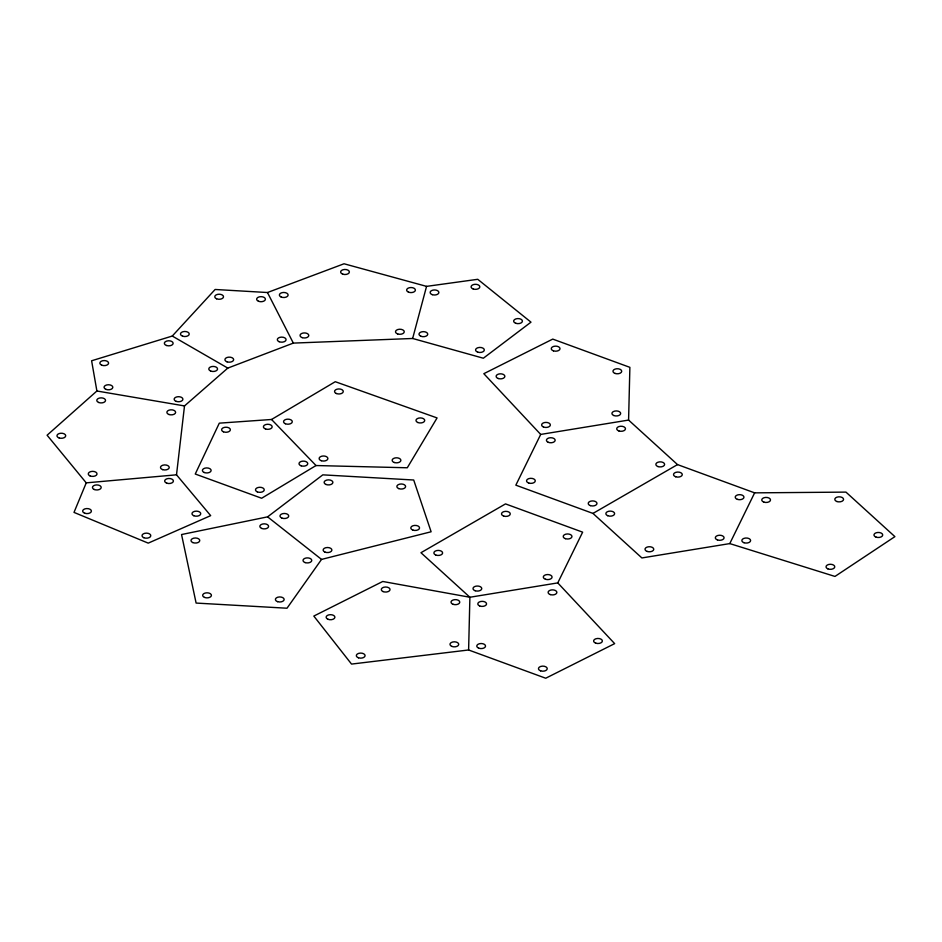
<?xml version="1.0" encoding="UTF-8"?>
<svg xmlns="http://www.w3.org/2000/svg" width="942" height="942" viewBox="0 0 942 942"><rect width="100%" height="100%" fill="white"/><g stroke="black" fill="none" stroke-linecap="round" stroke-linejoin="round"><path stroke-width="1.41" d="M468.61 649.98L469.893 597.252L420.956 552.718L505.513 503.899L582.639 532.159L557.782 582.898L469.893 597.252L382.746 581.473L313.816 616.068L351.543 664.086L468.598 649.98L545.724 678.228L614.655 643.633L557.782 582.898M628.585 420.073L629.88 367.345L552.754 339.096L483.823 373.691L540.696 434.427L628.585 420.073L677.522 464.594L754.636 492.854L845.963 492.113L894.9 536.634L834.977 576.433L729.779 543.593L641.891 557.947L592.965 513.425L515.839 485.165L540.696 434.427M176.507 474.815L184.502 405.931L227.799 368.098L293.327 343.1L412.643 338.484L483.352 358.219L530.982 322.164L477.747 279.303L426.561 286.368L344.042 263.772L267.469 292.526L215.117 289.477L172.268 336.047L91.609 360.774L96.896 391.001L47.1 435.216L86.24 482.857L176.507 474.815L210.678 515.639L148.224 543.134L74.006 512.401L86.24 482.857M412.643 338.484L426.561 286.368M729.779 543.593L754.636 492.854M321.54 559.407L287.004 608.226L196.113 603.068L181.547 534.538L267.587 516.852L322.812 474.85L413.703 480.008L431.118 531.771L321.54 559.407L267.587 516.852M316.029 465.536L261.64 498.247L195.253 474.026L219.298 423.158L271.543 419.484L335.27 381.71L437.076 417.93L407.285 467.774L316.029 465.536L271.543 419.484M592.965 513.425L677.522 464.594M96.896 391.001L184.502 405.931M172.268 336.047L227.799 368.098M267.469 292.526L293.327 343.1M223.442 431.801A4.38 2.532 0 0 0 230.354 429.976A4.38 2.532 0 0 0 224.172 427.433A4.38 2.532 0 0 0 223.442 431.801M204.214 472.495A4.38 2.532 0 0 0 211.114 470.682A4.38 2.532 0 0 0 204.932 468.139A4.38 2.532 0 0 0 204.214 472.495M257.319 491.877A4.38 2.532 0 0 0 264.231 490.052A4.38 2.532 0 0 0 258.049 487.509A4.38 2.532 0 0 0 257.319 491.877M301.181 465.831A4.38 2.532 0 0 0 307.763 463.641A4.38 2.532 0 0 0 301.181 461.45A4.38 2.532 0 0 0 301.181 465.831M265.597 428.999A4.38 2.532 0 0 0 272.167 426.797A4.38 2.532 0 0 0 265.597 424.607A4.38 2.532 0 0 0 265.597 428.999M417.801 422.499A4.38 2.532 0 0 0 424.712 420.685A4.38 2.532 0 0 0 418.531 418.142A4.38 2.532 0 0 0 417.801 422.499M336.365 393.52A4.38 2.532 0 0 0 343.265 391.707A4.38 2.532 0 0 0 337.083 389.164A4.38 2.532 0 0 0 336.365 393.52M285.379 423.747A4.38 2.532 0 0 0 292.279 421.922A4.38 2.532 0 0 0 286.097 419.378A4.38 2.532 0 0 0 285.379 423.747M321.316 460.72A4.38 2.532 0 0 0 327.898 458.518A4.38 2.532 0 0 0 321.316 456.328A4.38 2.532 0 0 0 321.316 460.72M394.321 462.51A4.38 2.532 0 0 0 400.892 460.32A4.38 2.532 0 0 0 394.321 458.13A4.38 2.532 0 0 0 394.321 462.51M477.735 352.143A4.38 2.532 0 0 0 484.318 349.953A4.38 2.532 0 0 0 477.735 347.763A4.38 2.532 0 0 0 477.735 352.143M515.839 323.306A4.38 2.532 0 0 0 522.421 321.104A4.38 2.532 0 0 0 515.839 318.914A4.38 2.532 0 0 0 515.839 323.306M473.261 289.017A4.38 2.532 0 0 0 479.831 286.827A4.38 2.532 0 0 0 473.261 284.637A4.38 2.532 0 0 0 473.261 289.017M432.307 294.669A4.38 2.532 0 0 0 438.89 292.479A4.38 2.532 0 0 0 432.307 290.289A4.38 2.532 0 0 0 432.307 294.669M420.815 336.223A4.38 2.532 0 0 0 427.727 334.41A4.38 2.532 0 0 0 421.545 331.867A4.38 2.532 0 0 0 420.815 336.223M94.271 489.499A4.38 2.532 0 0 0 101.183 487.685A4.38 2.532 0 0 0 95.001 485.142A4.38 2.532 0 0 0 94.271 489.499M84.839 513.272A4.38 2.532 0 0 0 91.409 511.082A4.38 2.532 0 0 0 84.839 508.892A4.38 2.532 0 0 0 84.839 513.272M143.867 537.729A4.38 2.532 0 0 0 150.767 535.904A4.38 2.532 0 0 0 144.585 533.36A4.38 2.532 0 0 0 143.867 537.729M193.816 515.733A4.38 2.532 0 0 0 200.728 513.908A4.38 2.532 0 0 0 194.547 511.365A4.38 2.532 0 0 0 193.816 515.733M166.84 483.199A4.38 2.532 0 0 0 173.41 481.009A4.38 2.532 0 0 0 166.84 478.819A4.38 2.532 0 0 0 166.84 483.199M397.677 333.951A4.38 2.532 0 0 0 404.259 331.761A4.38 2.532 0 0 0 397.677 329.57A4.38 2.532 0 0 0 397.677 333.951M408.463 292.126A4.38 2.532 0 0 0 415.375 290.313A4.38 2.532 0 0 0 409.193 287.757A4.38 2.532 0 0 0 408.463 292.126M342.806 274.181A4.38 2.532 0 0 0 349.376 271.991A4.38 2.532 0 0 0 342.806 269.801A4.38 2.532 0 0 0 342.806 274.181M281.199 297.048A4.38 2.532 0 0 0 288.111 295.235A4.38 2.532 0 0 0 281.929 292.691A4.38 2.532 0 0 0 281.199 297.048M302.229 337.648A4.38 2.532 0 0 0 308.799 335.446A4.38 2.532 0 0 0 302.229 333.256A4.38 2.532 0 0 0 302.229 337.648M169.054 414.527A4.38 2.532 0 0 0 175.636 412.337A4.38 2.532 0 0 0 169.054 410.147A4.38 2.532 0 0 0 169.054 414.527M98.627 402.458A4.38 2.532 0 0 0 105.528 400.644A4.38 2.532 0 0 0 99.346 398.089A4.38 2.532 0 0 0 98.627 402.458M59.134 437.948A4.38 2.532 0 0 0 65.716 435.757A4.38 2.532 0 0 0 59.134 433.567A4.38 2.532 0 0 0 59.134 437.948M90.091 475.934A4.38 2.532 0 0 0 97.002 474.12A4.38 2.532 0 0 0 90.821 471.577A4.38 2.532 0 0 0 90.091 475.934M162.66 469.634A4.38 2.532 0 0 0 169.23 467.444A4.38 2.532 0 0 0 162.66 465.254A4.38 2.532 0 0 0 162.66 469.634M279.15 341.71A4.38 2.532 0 0 0 286.062 339.897A4.38 2.532 0 0 0 279.88 337.342A4.38 2.532 0 0 0 279.15 341.71M258.473 301.252A4.38 2.532 0 0 0 265.385 299.438A4.38 2.532 0 0 0 259.203 296.883A4.38 2.532 0 0 0 258.473 301.252M216.589 298.802A4.38 2.532 0 0 0 223.501 296.989A4.38 2.532 0 0 0 217.319 294.446A4.38 2.532 0 0 0 216.589 298.802M182.666 336.2A4.38 2.532 0 0 0 189.236 333.998A4.38 2.532 0 0 0 182.666 331.808A4.38 2.532 0 0 0 182.666 336.2M227.093 361.846A4.38 2.532 0 0 0 233.663 359.656A4.38 2.532 0 0 0 227.093 357.465A4.38 2.532 0 0 0 227.093 361.846M210.619 371.018A4.38 2.532 0 0 0 217.531 369.193A4.38 2.532 0 0 0 211.349 366.65A4.38 2.532 0 0 0 210.619 371.018M166.546 345.502A4.38 2.532 0 0 0 173.128 343.312A4.38 2.532 0 0 0 166.546 341.11A4.38 2.532 0 0 0 166.546 345.502M101.665 365.155A4.38 2.532 0 0 0 108.577 363.341A4.38 2.532 0 0 0 102.395 360.798A4.38 2.532 0 0 0 101.665 365.155M105.893 389.34A4.38 2.532 0 0 0 112.804 387.527A4.38 2.532 0 0 0 106.623 384.972A4.38 2.532 0 0 0 105.893 389.34M176.331 401.41A4.38 2.532 0 0 0 182.913 399.22A4.38 2.532 0 0 0 176.331 397.029A4.38 2.532 0 0 0 176.331 401.41M647.201 551.447A4.38 2.532 0 0 0 653.772 549.257A4.38 2.532 0 0 0 647.201 547.055A4.38 2.532 0 0 0 647.201 551.447M717.51 539.966A4.38 2.532 0 0 0 724.08 537.764A4.38 2.532 0 0 0 717.51 535.574A4.38 2.532 0 0 0 717.51 539.966M737.398 499.366A4.38 2.532 0 0 0 743.968 497.176A4.38 2.532 0 0 0 737.398 494.986A4.38 2.532 0 0 0 737.398 499.366M675.697 476.77A4.38 2.532 0 0 0 682.279 474.58A4.38 2.532 0 0 0 675.697 472.389A4.38 2.532 0 0 0 675.697 476.77M607.696 515.698A4.38 2.532 0 0 0 614.608 513.873A4.38 2.532 0 0 0 608.426 511.329A4.38 2.532 0 0 0 607.696 515.698M827.841 568.862A4.38 2.532 0 0 0 834.753 567.049A4.38 2.532 0 0 0 828.571 564.505A4.38 2.532 0 0 0 827.841 568.862M876.142 537.164A4.38 2.532 0 0 0 882.713 534.974A4.38 2.532 0 0 0 876.142 532.783A4.38 2.532 0 0 0 876.142 537.164M836.991 501.544A4.38 2.532 0 0 0 843.573 499.354A4.38 2.532 0 0 0 836.991 497.152A4.38 2.532 0 0 0 836.991 501.544M763.927 502.133A4.38 2.532 0 0 0 770.509 499.943A4.38 2.532 0 0 0 763.927 497.753A4.38 2.532 0 0 0 763.927 502.133M744.039 542.733A4.38 2.532 0 0 0 750.621 540.543A4.38 2.532 0 0 0 744.039 538.341A4.38 2.532 0 0 0 744.039 542.733M528.709 483.034A4.38 2.532 0 0 0 535.28 480.844A4.38 2.532 0 0 0 528.709 478.654A4.38 2.532 0 0 0 528.709 483.034M590.399 505.63A4.38 2.532 0 0 0 596.981 503.44A4.38 2.532 0 0 0 590.399 501.25A4.38 2.532 0 0 0 590.399 505.63M658.046 466.584A4.38 2.532 0 0 0 664.628 464.382A4.38 2.532 0 0 0 658.046 462.192A4.38 2.532 0 0 0 658.046 466.584M618.906 430.965A4.38 2.532 0 0 0 625.476 428.763A4.38 2.532 0 0 0 618.906 426.573A4.38 2.532 0 0 0 618.906 430.965M548.244 442.304A4.38 2.532 0 0 0 555.144 440.491A4.38 2.532 0 0 0 548.962 437.948A4.38 2.532 0 0 0 548.244 442.304M613.748 415.504A4.38 2.532 0 0 0 620.66 413.691A4.38 2.532 0 0 0 614.478 411.148A4.38 2.532 0 0 0 613.748 415.504M615.138 373.456A4.38 2.532 0 0 0 621.72 371.266A4.38 2.532 0 0 0 615.138 369.076A4.38 2.532 0 0 0 615.138 373.456M553.449 350.86A4.38 2.532 0 0 0 560.019 348.658A4.38 2.532 0 0 0 553.449 346.468A4.38 2.532 0 0 0 553.449 350.86M498.294 378.531A4.38 2.532 0 0 0 504.877 376.341A4.38 2.532 0 0 0 498.294 374.151A4.38 2.532 0 0 0 498.294 378.531M543.44 426.985A4.38 2.532 0 0 0 550.352 425.172A4.38 2.532 0 0 0 544.17 422.628A4.38 2.532 0 0 0 543.44 426.985M398.69 488.58A4.38 2.532 0 0 0 405.602 486.755A4.38 2.532 0 0 0 399.42 484.212A4.38 2.532 0 0 0 398.69 488.58M325.967 484.459A4.38 2.532 0 0 0 332.879 482.634A4.38 2.532 0 0 0 326.697 480.09A4.38 2.532 0 0 0 325.967 484.459M281.799 518.053A4.38 2.532 0 0 0 288.711 516.24A4.38 2.532 0 0 0 282.529 513.696A4.38 2.532 0 0 0 281.799 518.053M324.955 552.094A4.38 2.532 0 0 0 331.867 550.281A4.38 2.532 0 0 0 325.685 547.738A4.38 2.532 0 0 0 324.955 552.094M412.973 530.122A4.38 2.532 0 0 0 419.555 527.932A4.38 2.532 0 0 0 412.973 525.742A4.38 2.532 0 0 0 412.973 530.122M192.839 542.58A4.38 2.532 0 0 0 199.751 540.755A4.38 2.532 0 0 0 193.569 538.212A4.38 2.532 0 0 0 192.839 542.58M204.496 597.405A4.38 2.532 0 0 0 211.408 595.58A4.38 2.532 0 0 0 205.226 593.036A4.38 2.532 0 0 0 204.496 597.405M277.572 601.655A4.38 2.532 0 0 0 284.143 599.465A4.38 2.532 0 0 0 277.572 597.275A4.38 2.532 0 0 0 277.572 601.655M305.184 562.598A4.38 2.532 0 0 0 311.767 560.408A4.38 2.532 0 0 0 305.184 558.217A4.38 2.532 0 0 0 305.184 562.598M261.676 528.427A4.38 2.532 0 0 0 268.588 526.613A4.38 2.532 0 0 0 262.406 524.058A4.38 2.532 0 0 0 261.676 528.427M479.631 605.942A4.38 2.532 0 0 0 486.543 604.116A4.38 2.532 0 0 0 480.361 601.573A4.38 2.532 0 0 0 479.631 605.942M478.607 648.12A4.38 2.532 0 0 0 485.519 646.306A4.38 2.532 0 0 0 479.337 643.751A4.38 2.532 0 0 0 478.607 648.12M540.649 670.857A4.38 2.532 0 0 0 547.231 668.655A4.38 2.532 0 0 0 540.649 666.465A4.38 2.532 0 0 0 540.649 670.857M595.791 643.174A4.38 2.532 0 0 0 602.374 640.984A4.38 2.532 0 0 0 595.791 638.794A4.38 2.532 0 0 0 595.791 643.174M550.293 594.59A4.38 2.532 0 0 0 556.875 592.4A4.38 2.532 0 0 0 550.293 590.198A4.38 2.532 0 0 0 550.293 594.59M565.388 538.671A4.38 2.532 0 0 0 571.971 536.481A4.38 2.532 0 0 0 565.388 534.291A4.38 2.532 0 0 0 565.388 538.671M503.699 516.075A4.38 2.532 0 0 0 510.27 513.885A4.38 2.532 0 0 0 503.699 511.683A4.38 2.532 0 0 0 503.699 516.075M435.699 554.991A4.38 2.532 0 0 0 442.599 553.178A4.38 2.532 0 0 0 436.417 550.634A4.38 2.532 0 0 0 435.699 554.991M475.192 590.752A4.38 2.532 0 0 0 481.774 588.55A4.38 2.532 0 0 0 475.192 586.36A4.38 2.532 0 0 0 475.192 590.752M545.5 579.271A4.38 2.532 0 0 0 552.083 577.069A4.38 2.532 0 0 0 545.5 574.879A4.38 2.532 0 0 0 545.5 579.271M383.111 591.588A4.38 2.532 0 0 0 390.023 589.774A4.38 2.532 0 0 0 383.841 587.231A4.38 2.532 0 0 0 383.111 591.588M327.969 619.271A4.38 2.532 0 0 0 334.881 617.446A4.38 2.532 0 0 0 328.699 614.902A4.38 2.532 0 0 0 327.969 619.271M358.502 657.81A4.38 2.532 0 0 0 365.084 655.62A4.38 2.532 0 0 0 358.502 653.43A4.38 2.532 0 0 0 358.502 657.81M451.807 646.389A4.38 2.532 0 0 0 458.707 644.575A4.38 2.532 0 0 0 452.525 642.032A4.38 2.532 0 0 0 451.807 646.389M453.184 604.34A4.38 2.532 0 0 0 459.767 602.15A4.38 2.532 0 0 0 453.184 599.96A4.38 2.532 0 0 0 453.184 604.34"/></g></svg>
